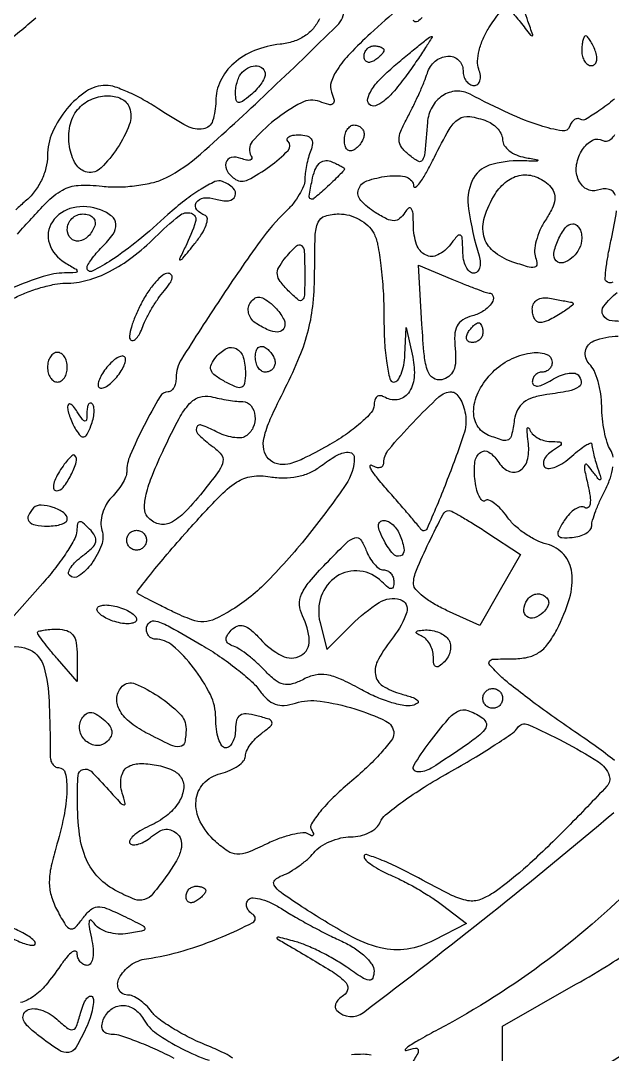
# Model space of a CAD drawing. Extents: x 50 to 925, y 21 to 441.
# Drawn here: x 483.3 to 543.1, y 101 to 205.5 of the extents above; entities that cross this region are included whole.
import ezdxf

# ---------------------------------------------------------------- set-up
doc = ezdxf.new("R2010")
doc.units = 0

msp = doc.modelspace()

# ---------------------------------------------------------------- linework, layer by layer
for points in [[(452.57679, 225.095507, -0.000001), (449.993678, 222.798179)], [(444.758148, 218.141907, -0.000001), (443, 216.578295, -0.004631)], [(532.793329, 206.569709, -0.022291), (533.77118, 205.423367, 0.001437), (534.817226, 204.088119, 0.255388), (534.976535, 204.020144, 0.484827), (535.041923, 204.121906, 0.002193), (534.560441, 205.5, -0.013152), (533.844536, 207.702956, -0.108931)], [(521.633505, 206.88251, 0.01371), (518.638285, 204.256157, 0.015587), (516.564521, 202.210952, 0.04371), (515.292863, 200.618299, 0.067906), (514.676704, 199.345449, 0.172077), (514.702631, 198.332548, -0.034379), (514.957796, 197.500828, -0.285946), (514.836281, 197.143836, -0.241192), (514.43562, 197.057456, -0.026358), (513.510785, 197.357488, 0.215299), (511.667417, 197.250976, 0.047387), (508.943654, 195.479877, 0.048362), (506.698689, 193.312161, 0.325802), (506.587495, 191.85843, -0.17826), (506.640357, 191.598666, -0.306877), (506.496307, 191.443281, -0.115588), (506.116215, 191.444204, -0.033469), (505.551938, 191.618443, 0.14484), (504.575419, 191.695482, 0.285368), (504.034729, 191.176504, 0.212082), (504.184666, 190.292683, 0.108221), (505.009656, 189.494032, 0.263105), (506.246258, 189.445747, 0.039144), (508.448286, 190.807269, 0.041986), (510.306246, 192.423525, 0.409984), (510.299422, 193.367245, -0.244483), (510.224411, 193.604813, -0.22643), (510.37355, 193.814128, -0.092865), (510.801483, 193.956499, -0.034007), (511.440322, 194, -0.06217), (512.194703, 193.905836, -0.173444), (512.630928, 193.6126, -0.182614), (512.76916, 193.121256, -0.069965), (512.606989, 192.418213, 0.024193), (512.374462, 191.711889, 0.016868), (512.178303, 190.895918, 0.017058), (512.043038, 190.098732, 0.033504), (512, 189.457168, -0.097642), (511.871087, 188.803329, -0.035977), (511.450728, 187.957562, -0.033987), (510.845685, 187.075305, -0.034622), (510.130139, 186.288955, 0.046253), (507.485028, 183.242915, 0.009734), (503.481195, 177.430016, 0.005555), (499.543392, 171.321269, 0.141297), (499, 169.436792, -0.054756), (498.939626, 168.887153, -0.074402), (498.760656, 168.422058, -0.093954), (498.496093, 168.110007, -0.171711), (498.185212, 168, 0.26771), (497.374266, 167.532282, 0.011963), (495.762683, 164.586272, 0.017641), (494.350543, 161.597294, 0.101872), (494, 159.894644, -0.101806), (493.896472, 159.391454, -0.033022), (493.549404, 158.711313, -0.031354), (493.053097, 157.986719, -0.03055), (492.466056, 157.323199, 0.069013), (491.921662, 156.603492, 0.056781), (491.549525, 155.714258, 0.058622), (491.396215, 154.79804, 0.08924), (491.5, 154, -0.16873), (491.459523, 152.500131, -0.066838), (490.467129, 150.660769, -0.080695), (489.17853, 149.382161, -0.366691), (488.203953, 149.462713, -0.283617), (488.128969, 149.779141, -0.071332), (488.375956, 150.274581, -0.051549), (488.874882, 150.857527, -0.031022), (489.573001, 151.443012, 0.030671), (490.512619, 152.229914, 0.14238), (490.866366, 152.83444, 0.193553), (490.78557, 153.425748, 0.065177), (490.25, 154.132679, 0.019192), (489.579368, 154.762341, 0.217333), (489.238776, 154.863054, 0.325798), (489.029293, 154.659759, 0.03546), (488.958373, 153.95, -0.118028), (488.746151, 153.163854, -0.019273), (487.932795, 151.798243, -0.020306), (486.826952, 150.237141, -0.016658), (485.525497, 148.661041), (482.134247, 144.822081)], [(482.949208, 183.942087, -0.010152), (485.867227, 187.135999, -0.073443), (487.502677, 188.414686, -0.116681), (489.112361, 188.885663, -0.042163), (491.509873, 188.809054, 0.034534), (493.190119, 188.729726, 0.02711), (495.009076, 188.868363, 0.027816), (496.696208, 189.185659, 0.057503), (497.95168, 189.653062, 0.06403), (501.469235, 192.055222, 0.008042), (508.273936, 198.307695, 0.003979), (515.277229, 205.060221, 0.201583), (516, 206.780109, 0.134758)], [(543.305326, 197.615227, -0.019883), (541.71075, 196.423128, -0.014981), (540.374217, 195.562219, -0.281031), (539.894949, 195.564925, 0.151443), (539.589079, 195.643996, 0.130028), (539.27101, 195.543429, 0.102929), (538.988254, 195.269263, 0.068591), (538.787763, 194.86329, -0.367919), (538.016092, 194.396576, -0.037808), (535.779744, 194.936098, -0.030344), (532.664075, 196.155235, -0.013491), (528.711247, 198.116743, 0.137826), (527.302733, 198.42238, 0.132407), (525.916631, 197.957607, 0.12146), (524.866686, 196.81291, 0.105561), (524.4, 195.25, -0.003685), (524.13181, 192.182245, -0.108132), (523.893917, 191.439581, -0.414039), (523.465559, 191.325503, -0.041999), (522.510598, 191.991204, -0.057782), (521.771201, 192.76505, -0.158034), (521.526384, 193.471196, -0.108327), (521.701905, 194.357257, -0.020011), (522.432159, 195.863649, 0.009846), (523.012473, 197.001238, 0.008045), (523.589348, 198.239634, 0.008143), (524.083333, 199.396513, 0.021078), (524.390176, 200.25, -0.141616), (525.17909, 201.442814, -0.160341), (526.44539, 201.959074, -0.20897), (527.537939, 201.569072, -0.206857), (528, 200.5, 0.072144), (528.08314, 199.926792, 0.087143), (528.325178, 199.440625, 0.100435), (528.684847, 199.115611, 0.134459), (529.106989, 199, 0.173005), (529.479088, 199.132723, 0.151771), (529.707687, 199.478374, 0.105152), (529.746709, 200.008044, 0.057667), (529.584303, 200.640905, -0.107343), (529.459922, 201.449972, -0.045171), (529.627025, 202.543705, -0.041943), (530.025674, 203.723985, -0.042645), (530.613962, 204.814271, -0.012012), (531.708848, 206.400794, -0.190281)], [(481.5, 203.106988, 0.012548), (484.831621, 205.846727, 0.005333)], [(513.487128, 205.75, -0.07366), (512.867701, 204.763076, -0.072195), (511.985013, 203.990289, -0.06658), (510.853003, 203.454584, -0.04961), (509.5, 203.166336, 0.067428), (506.911508, 202.518003, 0.086525), (504.825361, 201.231238, 0.09777), (503.476401, 199.458843, 0.114406), (503, 197.404029, -0.078506), (502.685506, 195.413375, -0.280435), (501.749086, 194.607532, -0.163035), (500.126832, 194.86843, -0.028394), (497.42921, 196.483477, 0.020588), (495.875822, 197.446717, 0.021708), (494.275156, 198.260771, 0.021972), (492.841252, 198.838714, 0.085004), (491.899408, 199, 0.147788), (489.925474, 198.403527, 0.073054), (487.960465, 196.635249, 0.069915), (486.498764, 194.264969, 0.103616), (486, 191.884019, -0.063712), (485.842361, 190.651918, -0.050109), (485.37459, 189.388675, -0.049358), (484.654834, 188.223658, -0.056867), (483.75, 187.282381, 0.023114), (482.807834, 186.425989, 0.01673)], [(523.86772, 205.871416, -0.06539), (523.414577, 205.475852, -0.213252), (523.138902, 205.429423, -0.34181), (523, 205.60887, -0.090357)], [(543.413432, 187.856408, 0.27464), (542.752871, 188.482252, 0.148263), (541.597017, 188.398855, -0.124983), (541.036622, 188.332573, -0.100781), (540.461547, 188.530726, -0.090328), (539.959658, 188.964632, -0.077994), (539.611789, 189.569278, -0.137162), (539.47576, 191.015458, -0.099803), (540.074745, 192.524818, -0.126124), (541.089501, 193.457242, -0.267573), (542.12037, 193.425607, 0.195354), (542.512626, 193.359192, 0.116529), (542.94511, 193.568176, 0.083149), (543.355079, 194.033036, 0.052133)], [(482.601219, 177.475954, -0.027792), (483.880729, 178.055241, -0.021578), (485.328732, 178.545419, -0.022032), (486.72277, 178.885387, -0.048159), (487.815741, 178.993839, 0.066903), (490.007532, 179.294372, 0.051079), (492.265457, 180.175194, 0.044867), (494.566397, 181.629617, 0.031243), (496.886364, 183.647316, -0.022683), (499.306083, 185.825583, -0.253679), (500.535472, 186.06291, -0.417858), (500.965772, 185.222079, -0.033973), (499.932885, 182.684259, 0.004973), (499.343375, 181.44654, 0.657324), (499.427225, 181.352553, 0.141624), (499.688855, 181.532334, 0.002078), (500.883509, 183, 0.028144), (501.589191, 183.982691, 0.051623), (502.029291, 184.863542, 0.079423), (502.163343, 185.519168, 0.330479), (501.950624, 185.833333, -0.132223), (501.085188, 186.425628, -0.328513), (501.032409, 187.148414, -0.230167), (501.795307, 187.622919, -0.103189), (503, 187.5, 0.091711), (504.295237, 187.338007, 0.29565), (504.962574, 187.828066, 0.307174), (504.775274, 188.615275, 0.093963), (503.679801, 189.29263, 0.202954), (502.924533, 189.266895, 0.028372), (501.515855, 188.513243, 0.028685), (499.869151, 187.37371, 0.020723), (498.167072, 185.92799, -0.014752), (495.15627, 183.308147, -0.025775), (492.494861, 181.347068, -0.031738), (490.516742, 180.214355, -0.555226), (490, 180.536245, -0.133206), (490.087784, 180.859905, -0.022269), (490.440625, 181.40529, -0.02304), (490.925691, 182.02409, -0.018625), (491.5, 182.642857, 0.041152), (492.619961, 183.964079, 0.166053), (492.91972, 184.962105, 0.220044), (492.514292, 185.759246, 0.075317), (491.359123, 186.415686, 0.146351), (488.577362, 186.626862, 0.192631), (486.490234, 185.21282, 0.234008), (486.188964, 182.994499, 0.181614), (487.75, 181.080099, -0.004719), (488.87792, 180.40881, -0.270067), (488.989078, 180.203858, -0.39226), (488.852795, 180.065605, -0.00697), (487.717881, 180.030409, 0.074096), (485.559087, 179.670978, 0.020758), (482.342466, 178.480703, 0.014022)], [(543.128274, 179.088553, -0.316612), (542.462328, 179.204338, -0.221347), (542.356566, 179.494319, -0.009487), (542.47335, 180.603343, -0.014703), (542.680873, 181.946482, -0.009782), (542.993882, 183.472875, 0.019572), (543.516715, 186.302889, 0.105353)], [(545.287899, 175.158777, -0.037226), (543.073297, 175.174661, -0.243835), (542.161501, 175.746218, -0.310954), (542.227975, 176.688661, -0.051221), (543.576215, 178.063253, -0.03121)], [(543.158397, 161.394259, 0.112375), (542.895916, 162.13417, -0.068325), (542.5616, 162.866468, -0.023754), (542.280307, 163.994725, -0.02308), (542.084835, 165.282101, -0.024884), (542.015313, 166.55, 0.03614), (541.917854, 167.808764, 0.033862), (541.639766, 169.068794, 0.035669), (541.236665, 170.152112, 0.089706), (540.758359, 170.841641, -0.250089), (540.366803, 172.12896, -0.254601), (541.220459, 173.156011, -0.092939), (543.688198, 173.639264, -0.034086)], [(543.321007, 130.709239, 0.011076), (541.483614, 132.098873, 0.007171), (539.300253, 133.628223, -0.005678), (536.986111, 135.238902, -0.005956), (534.745983, 136.876728, -0.005731), (532.846092, 138.335137, -0.02628), (531.800253, 139.25, -0.012397), (530.700941, 140.372956, -0.348371), (530.670558, 140.754224, -0.242095), (531.063869, 140.97156, -0.007443), (532.97432, 141, 0.050655), (534.498933, 141.154855, 0.094752), (535.64116, 141.626222, 0.088588), (536.57769, 142.511084, 0.03997), (537.47432, 143.95034, 0.046371), (538.757516, 147.120873, 0.10205), (538.987537, 149.713152, 0.15122), (538.177915, 151.550441, 0.153608), (536.476671, 152.595211, -0.054386), (535.401131, 152.993393, -0.035023), (534.255141, 153.669863, -0.035014), (533.214285, 154.500036, -0.054182), (532.457413, 155.364263, 0.032218), (531.831167, 156.145973, 0.049385), (531.186259, 156.725752, 0.063293), (530.616287, 157.04245, 0.250238), (530.230743, 157, -0.355954), (529.927662, 157.02548, -0.092108), (529.621707, 157.454688, -0.053375), (529.356974, 158.230246, -0.02694), (529.183578, 159.25, -0.063522), (529.204226, 160.926556, -0.198708), (529.764387, 161.879328, -0.314948), (530.607577, 161.910346, -0.111399), (531.5, 161, 0.132834), (532.559774, 160.006562, 0.255964), (533.689452, 160.020332, 0.201697), (534.488185, 161.05079, 0.096918), (534.604084, 162.75, -0.008831), (534.497415, 163.738722, -0.038836), (534.490276, 164.325, -0.520656), (534.581368, 164.380258, -0.206493), (534.702408, 164.25, 0.105427), (534.997182, 163.770878, 0.06792), (535.508676, 163.362689, 0.063776), (536.149143, 163.08392, 0.068612), (536.823324, 162.984687, -0.012403), (537.75188, 162.953163, -0.336371), (537.927462, 162.802945, -0.302994), (537.838487, 162.576425, -0.01105), (537.02896, 162.03906, 0.055747), (536.518643, 161.630342, 0.08856), (536.200043, 161.172021, 0.122282), (536.118062, 160.739797, 0.184421), (536.27283, 160.393837, 0.229487), (536.690111, 160.24893, 0.066959), (537.367035, 160.422243, 0.052427), (538.173361, 160.85142, 0.035436), (538.993869, 161.494452, -0.014798), (539.76424, 162.151229, -0.030488), (540.410699, 162.608288, -0.047025), (540.861549, 162.831932, -0.52612), (541, 162.736775, 0.051822), (541.034118, 162.408478, 0.008792), (541.174585, 161.793865, 0.009521), (541.366795, 161.075127, 0.008347), (541.594332, 160.331787, -0.004267), (541.929258, 159.268696, -0.339305), (541.871633, 159.11446, -0.38438), (541.720436, 159.141181, -0.004638), (541.063955, 160, 0.029907), (540.518416, 160.643531, 0.568726), (540.309562, 160.595424, 0.12878), (540.283621, 160.115896, 0.006762), (540.615466, 158.600847, -0.020998), (540.833599, 157.449005, -0.06536), (540.845136, 156.660816, -0.188488), (540.659035, 156.310649, -0.326753), (540.345994, 156.286164, 0.189337), (539.896364, 156.367671, 0.088154), (539.334907, 156.149407, 0.06821), (538.748819, 155.67271, 0.048415), (538.231988, 154.999864, 0.020442), (537.637013, 153.954347, 0.231827), (537.627356, 153.49195, 0.281622), (537.97932, 153.257792, 0.02831), (539.031836, 153.277351, 0.05008), (539.78532, 153.410778, 0.066447), (540.423662, 153.686734, 0.082746), (540.856079, 154.055304, 0.175232), (541.006161, 154.462804, -0.073133), (541.092354, 155.025696, -0.015435), (541.414254, 155.969111, -0.015857), (541.860166, 157.049608, -0.014452), (542.386764, 158.13417, 0.037067), (542.893126, 159.309436, 0.051572), (543.153779, 160.424359, 0.060998)], [(481.908245, 142.107855, -0.190336), (484.223025, 141.904126, -0.212325), (485.616071, 140.210768, -0.058217), (486.157534, 136.714816, -0.002001), (486.214441, 135.009495, -0.002257), (486.255156, 133.370915, -0.002062), (486.277748, 131.977027, -0.012302), (486.268645, 131.25, 0.069648), (486.317522, 130.772247, 0.088234), (486.49697, 130.367188, 0.104283), (486.775863, 130.096788, 0.141463), (487.111111, 130, -0.353807), (487.796334, 129.445745, -0.061094), (487.954835, 127.659652, -0.042484), (487.643892, 125.046714, -0.021937), (486.837875, 121.853211, 0.022037), (486.317462, 119.789559, 0.056974), (486.180982, 118.26249, 0.069366), (486.400644, 116.928488, 0.047457), (486.994505, 115.510267, 0.014501), (487.816163, 114.076531, 0.183519), (488.299835, 113.702388, 0.282682), (488.789824, 113.830423, 0.033225), (489.547083, 114.733503, -0.052844), (490.336156, 115.602974, -0.166155), (491.052427, 115.904918, -0.113286), (491.976094, 115.759678, -0.018557), (493.640453, 115.019043, -0.003578), (495.593325, 114.044306, -0.21409), (495.835052, 113.744696, -0.431804), (495.688007, 113.509202, -0.008233), (494.11309, 113.221123, -0.055819), (493.130047, 113.169044, -0.054264), (492.150043, 113.334261, -0.058957), (491.318253, 113.679305, -0.111764), (490.782207, 114.162508, 0.067311), (490.409256, 114.563636, 0.552567), (490.216254, 114.499192, 0.103104), (490.19865, 113.972847, 0.010686), (490.438168, 112.75, -0.030915), (490.606797, 111.656343, -0.060678), (490.580392, 110.777467, -0.095497), (490.376616, 110.204424, -0.26568), (490.019052, 110, -0.119213), (489.630371, 110.094008, -0.100664), (489.299347, 110.359111, -0.092203), (489.077054, 110.755591, -0.08196), (489, 111.222506, 0.354277), (488.831204, 111.430833, 0.214487), (488.502965, 111.359603, 0.06228), (487.959843, 110.842704, 0.021401), (487.307964, 109.972506, -0.02295), (485.826604, 108.007734, -0.065702), (484.575057, 106.847261, -0.08685), (483.283029, 106.233977, -0.065417)], [(504.713605, 100.595888, 0.053906), (503.773058, 101.16654, 0.013072), (502.104382, 101.894775, -0.020473), (500.332555, 102.699444, -0.020838), (498.643181, 103.641987, -0.021153), (497.248611, 104.581553, -0.076209), (496.494139, 105.338902, 0.043018), (495.9397, 105.974437, 0.041874), (495.279968, 106.512052, 0.045003), (494.618118, 106.882364, 0.10543), (494.066433, 107, -0.294166), (493.200825, 107.557508, -0.232059), (493.234596, 108.696781, -0.116817), (494.387781, 110.016222, -0.119768), (496, 110.663076, 0.035991), (499.700465, 111.471585, 0.026727), (503.64564, 112.869355, 0.025141), (506.748768, 114.346247, 0.577063), (506.772249, 115.140758, -0.074224), (506.365334, 115.484718, -0.107878), (506.138309, 115.894475, -0.13062), (506.125519, 116.303646, -0.140126), (506.319383, 116.652717, -0.219045), (506.794268, 116.828283, -0.050892), (507.653105, 116.673018, -0.043337), (508.697135, 116.271472, -0.030683), (509.790423, 115.652538, 0.013106), (511.061689, 114.872642, 0.007156), (512.658749, 113.979837, 0.007127), (514.308601, 113.118423, 0.011252), (515.75, 112.432029, -0.037021), (516.993768, 111.75911, -0.04446), (518.045313, 110.945017, -0.050263), (518.775317, 110.117196, -0.156829), (519, 109.418486, -0.095622), (518.8646, 108.716963, -0.344642), (518.496321, 108.503313, -0.108804), (517.785707, 108.76663, -0.010502), (516.25, 109.80071, 0.021982), (515.014424, 110.592095, 0.015866), (513.573437, 111.368085, 0.016077), (512.153851, 112.01931, 0.033204), (511, 112.416553, 0.001666), (509.385477, 112.849252, 0.264635), (509.211491, 112.803175, 0.49129), (509.226356, 112.678649, 0.002346), (510.5, 111.925571, -0.004142), (514.596031, 109.483774, -0.049582), (516.065882, 108.378073, -0.239224), (516.345022, 107.630014, -0.230125), (515.91085, 106.944902, 0.058413), (515.443592, 106.574512, 0.092391), (515.15598, 106.153731, 0.125823), (515.089113, 105.752138, 0.176824), (515.240938, 105.425729, 0.374623), (517.93102, 105.241122, 0.006122), (530.797829, 115.23965, 0.007564), (543.224678, 125.453831, 0.213736)], [(546.419292, 119.214261, -0.038607), (536.571251, 110.567763, -0.038169), (525.474851, 103.501499, 0.00551), (523.672149, 102.512547, 0.016507), (522.471126, 101.783125, 0.092728), (522.161605, 101.486733, 0.719714), (522.235367, 101.384612, -0.023052), (523.184177, 101.633269, -0.375975), (523.449659, 101.485105, -0.217514), (523.415849, 101.092222, -0.011012), (522.743191, 99.960392, -0.084162)], [(532, 98.9908), (532, 103.863566), (539.411572, 108.080435, 0.010073), (542.911074, 110.16592, 0.035657), (545.024433, 111.703103, 0.060359)], [(498.814288, 100.594107, 0.011649), (496.886428, 101.515229, 0.013739), (495.019983, 102.293269, 0.012652), (493.419111, 102.863475, 0.079384), (492.564629, 103, -0.089712), (491.986423, 103.104586, -0.166441), (491.622127, 103.403875, -0.155489), (491.503064, 103.880725, -0.075791), (491.638374, 104.5, -0.135524), (492.408505, 105.543458, -0.163513), (493.55064, 105.949299, -0.153673), (494.760585, 105.591269, -0.11752), (495.70081, 104.570139, 0.112547), (497.012937, 103.116729, 0.03472), (499.555165, 101.582882, 0.035299), (502.337071, 100.397203, 0.089533)], [(546.641856, 102.510561, 0.004828), (540.641059, 98.763778, 0.003249)], [(518.703108, 100.917307, 0.053231), (517.928571, 101, 0.014997), (516.710971, 100.963472, 0.310093)]]:
    msp.add_lwpolyline(points, format="xyb")
for points in [[(522.314854, 200.063789, -0.020167), (521.063708, 198.455453, -0.049578), (519.990383, 197.414132, -0.082374), (519.134206, 196.938799, -0.287707), (518.544437, 197.069351, -0.263112), (518.374909, 197.663142, -0.08372), (518.749486, 198.540509, -0.05168), (519.638527, 199.6539, -0.021612), (521.044437, 200.964922, -0.003567), (522.391567, 202.099909, -0.005453), (523.577417, 203.062979, -0.002132), (524.60442, 203.8715, -0.134373), (524.814854, 203.959359, -0.632371), (524.869263, 203.874735, -0.003548), (524.210357, 202.8318, -0.008051), (523.372208, 201.570909, -0.00451)], [(540, 202.5, 0.062722), (540.07223, 201.926468, 0.08088), (540.284531, 201.440625, 0.098158), (540.599211, 201.115494, 0.152681), (540.968615, 201, 0.184534), (541.289193, 201.122486, 0.147206), (541.483616, 201.440625, 0.100118), (541.511135, 201.925634, 0.055937), (541.361626, 202.5, 0.02136), (541.112506, 203.074558, 0.030395), (540.839659, 203.559375, 0.030693), (540.579329, 203.912889, 0.222225), (540.393011, 204, 0.289661), (540.241071, 203.903916, 0.046727), (540.115447, 203.559375, 0.039339), (540.028469, 203.074824, 0.024748)], [(520, 202.559017, -0.151918), (519.934461, 202.34829, -0.038439), (519.70625, 202.066025, -0.035638), (519.382774, 201.768994, -0.029505), (519, 201.5, -0.082592), (518.6179, 201.343488, -0.161196), (518.29375, 201.3746, -0.182303), (518.078288, 201.586039, -0.108972), (518, 201.940983, -0.093332), (518.076123, 202.345238, -0.09642), (518.29375, 202.688914, -0.099167), (518.618444, 202.918938, -0.105053), (519, 203, -0.042167), (519.382849, 202.967655, -0.061769), (519.70625, 202.870461, -0.081139), (519.92554, 202.727648, -0.210953)], [(508, 200.122445, -0.117955), (507.899069, 199.700558, -0.036411), (507.559375, 199.136985, -0.034151), (507.074049, 198.54111, -0.031583), (506.5, 198, -0.01884), (505.695361, 197.381875, -0.191555), (505.29381, 197.284099, -0.3239), (505.062941, 197.506248, -0.044573), (505, 198.210889, -0.04049), (505.049176, 198.817163, -0.035634), (505.195833, 199.434865, -0.037341), (505.410722, 199.974456, -0.083131), (505.666667, 200.333333, -0.091429), (506.404476, 200.841403, -0.128407), (507.189466, 200.972341, -0.179361), (507.766976, 200.696866, -0.195112)], [(494.284111, 196.75, -0.179741), (494.267637, 195.029902, -0.053628), (493.053377, 192.653695, -0.053898), (491.4119, 190.653694, -0.245747), (490.017525, 190.231662, -0.213924), (488.858758, 191.040746, -0.097121), (488.217793, 192.81799, -0.086702), (488.260431, 194.900329, -0.125472), (489.045681, 196.555042, -0.110561), (490.341896, 197.556571, -0.10044), (491.987813, 197.954836, -0.118582), (493.451711, 197.659822, -0.200047)], [(530.418213, 195.393011, -0.067356), (531.022964, 195.061914, -0.062509), (531.53535, 194.57464, -0.066628), (531.882378, 194.011909, -0.105271), (532, 193.459434, 0.152245), (532.167784, 192.921172, 0.077007), (532.660938, 192.400279, 0.065091), (533.389436, 191.974382, 0.054087), (534.25, 191.716671, -0.001956), (535.532216, 191.474314, -0.617944), (535.554153, 191.39598, -0.192491), (535.3941, 191.336373, -0.001275), (533.875018, 191.37645, 0.085116), (530.650072, 190.919033, 0.214041), (528.924163, 189.366888, 0.143518), (528.545599, 186.50574, 0.033823), (529.614875, 181.75, -0.055364), (529.735512, 181.080079, -0.092955), (529.66851, 180.514062, -0.132656), (529.431006, 180.141044, -0.187153), (529.067388, 180, -0.19775), (528.65709, 180.168877, -0.084058), (528.304203, 180.660937, -0.064767), (528.058894, 181.38879, -0.045428), (527.968197, 182.25, 0.010799), (527.921767, 183.548882, 0.262352), (527.733213, 183.84275, 0.348612), (527.433385, 183.787047, 0.015449), (526.718197, 182.912229, -0.110701), (525.445998, 181.849663, -0.24222), (524.211147, 181.849588, -0.196146), (523.301207, 182.912109, -0.078933), (522.984687, 184.833333, 0.01549), (522.940724, 186.030099, 0.128541), (522.769524, 186.540928, 0.443746), (522.498598, 186.583666, 0.08195), (522.118706, 186.15783, -0.070803), (521.579739, 185.526033, -0.182107), (521.027481, 185.31634, -0.11818), (520.308872, 185.486607, -0.022586), (519.131411, 186.150006, -0.067764), (517.662441, 187.371235, -0.27062), (517.424264, 188.470717, -0.233839), (518.277457, 189.342412, -0.054771), (520.327119, 189.816422, -0.035848), (521.466046, 189.869042, -0.083295), (522.302594, 189.706678, -0.131165), (522.810204, 189.345248, -0.174388), (523.000789, 188.816422, 0.607252), (523.195509, 188.715364, 0.084136), (523.619312, 189.135137, 0.0292), (524.295683, 190.20464, 0.011475), (525.105291, 191.75, -0.014145), (526.585258, 194.538598, -0.113871), (527.560495, 195.600302, -0.190182), (528.671846, 195.854874, -0.05398)], [(518, 194.059017, -0.089642), (517.926698, 193.653442, -0.053229), (517.70625, 193.2129, -0.051032), (517.382515, 192.806203, -0.06081), (517, 192.5, -0.139169), (516.620352, 192.392057, -0.191142), (516.29375, 192.521475, -0.138808), (516.073267, 192.889346, -0.066118), (516, 193.440983, -0.062283), (516.074545, 194.037096, -0.080552), (516.29375, 194.542039, -0.097988), (516.618621, 194.879982, -0.153634), (517, 195, -0.092995), (517.381732, 194.928382, -0.096318), (517.70625, 194.723586, -0.099231), (517.923444, 194.418051, -0.105429)], [(516, 190.547999, -0.189513), (515.941906, 190.400232, -0.005073), (515.451232, 189.883267, -0.009905), (514.847779, 189.284465, -0.006539), (514.131855, 188.619327, -0.007221), (512.919276, 187.553406, -0.312813), (512.597147, 187.520975, -0.316042), (512.45625, 187.810746, -0.007311), (512.734875, 189.393422, -0.0424), (513.024041, 190.423683, -0.103133), (513.443822, 191.087451, -0.153613), (513.977997, 191.376846, -0.140428), (514.60302, 191.322094, -0.013895), (515.138336, 191.099419, -0.021007), (515.589637, 190.873574, -0.016769), (515.93543, 190.666514, -0.254737)], [(536.734757, 188.865243, -0.10001), (537.179548, 188.195213, -0.126554), (537.279197, 187.461097, -0.087139), (537.011304, 186.565632, -0.028886), (536.324806, 185.372963, 0.040196), (535.774478, 184.364857, 0.040775), (535.395616, 183.286421, 0.044059), (535.227528, 182.296972, 0.112122), (535.330773, 181.580404, -0.089608), (535.458095, 180.909944, -0.367829), (535.212891, 180.616459, -0.115471), (534.526687, 180.657732, -0.011358), (532.940724, 181.170508, -0.0906), (531.049576, 182.243622, -0.158927), (530.105161, 183.754218, -0.138621), (530.167071, 185.690398, -0.062781), (531.240547, 188.013569, -0.090813), (532.417653, 189.30433, -0.124767), (533.857136, 189.916397, -0.130783), (535.36342, 189.755673, -0.105137)], [(490.770833, 184.8125, -0.113253), (490.122932, 183.749304, -0.165501), (489.153639, 183.257027, -0.244413), (488.346973, 183.540134, -0.190724), (488, 184.416667, -0.099038), (488.120875, 185.020927, -0.097945), (488.465104, 185.534896, -0.097945), (488.979073, 185.879125, -0.099038), (489.583333, 186, -0.077096), (490.158616, 185.910766, -0.119977), (490.585286, 185.651172, -0.144529), (490.795817, 185.264262, -0.134046)], [(518.964816, 184.065741, -0.077262), (519.366629, 182.919558, -0.015444), (519.695915, 180.770985, -0.01599), (519.923987, 178.221242, -0.014309), (520, 175.565741, 0.013685), (520.070231, 173.000196, 0.024107), (520.288076, 170.891435, 0.021763), (520.598797, 169.315451, 0.346052), (521, 169, 0.234761), (521.392234, 169.194904, 0.065649), (521.741005, 169.807813, 0.051417), (521.999996, 170.696786, 0.034451), (522.118315, 171.75), (522.23663, 174.5), (522.911492, 171.5, -0.076066), (523.054354, 169.445719, -0.138031), (522.470692, 167.879602, -0.204758), (521.35005, 167.21424, -0.173057), (519.99208, 167.504895, 0.130162), (519.615114, 167.619321, 0.189797), (519.291424, 167.505077, 0.145058), (519.07314, 167.163221, 0.070155), (519, 166.644512, -0.185076), (518.720841, 165.916171, -0.030195), (517.624482, 164.835044, -0.029794), (516.110535, 163.663791, -0.022312), (514.317384, 162.553825, -0.012285), (511.80407, 161.229061, -0.060366), (510.294772, 160.695272, -0.119477), (509.23422, 160.714867, -0.133051), (508.348341, 161.223087, -0.153647), (507.855064, 162.169453, -0.101851), (507.888909, 163.403412, -0.049463), (508.518291, 165.245279, -0.009764), (510.030957, 168.395678, 0.019468), (511.480084, 171.570177, 0.035441), (512.372159, 174.276115, 0.037361), (512.844719, 176.981756, 0.024562), (513, 180.140921, -0.007726), (513.0563, 183.784196, -0.092085), (513.355171, 185.155729, -0.222709), (514.05803, 185.790222, -0.074149), (515.464816, 186, -0.066681), (516.508976, 185.860126, -0.059706), (517.522247, 185.448817, -0.061569), (518.379652, 184.826483, -0.082326)], [(540, 183.559017, -0.120085), (539.740823, 182.49544, -0.091782), (539.002991, 181.546915, -0.116311), (538.116195, 181.068129, -0.268399), (537.40993, 181.256736, -0.251656), (537.176801, 182.031388, -0.056284), (537.616772, 183.389922, -0.056021), (538.353761, 184.626204, -0.234486), (539.106989, 185, -0.15858), (539.447594, 184.889187, -0.097032), (539.737678, 184.576711, -0.078855), (539.933547, 184.110074, -0.060079)], [(512, 179.785714, -0.007752), (511.969011, 177.787053, -0.20006), (511.75, 177.304316, -0.38104), (511.35329, 177.295641, -0.019791), (510.335903, 178.235526, -0.03393), (509.517086, 179.173712, -0.133994), (509.233081, 179.877955, -0.154071), (509.365602, 180.571457, -0.049584), (509.958347, 181.449812, -0.020186), (511.148676, 182.771664, -0.388209), (511.656, 182.800478, -0.215691), (511.955111, 182.19987, -0.009296)], [(495.451944, 176.90707, 0.019945), (494.879215, 175.68215, 0.029275), (494.483977, 174.561067, 0.02888), (494.278216, 173.652316, 0.242153), (494.402725, 173.263942, 0.298437), (494.666524, 173.208995, 0.114573), (494.989742, 173.431471, 0.065792), (495.33, 173.919958, 0.033579), (495.628461, 174.606872, -0.031876), (495.994842, 175.45802, -0.017182), (496.547063, 176.457956, -0.017049), (497.182074, 177.442088, -0.025627), (497.806987, 178.25, 0.027899), (498.369189, 178.983696, 0.097222), (498.602822, 179.529871, 0.245216), (498.51237, 179.855973, 0.207734), (498.180668, 180, 0.176692), (497.642256, 179.803602, 0.037099), (496.913266, 179.091452, 0.034639), (496.147094, 178.091238, 0.026798)], [(530.622124, 178, -0.345386), (531.049839, 177.664527, -0.220657), (530.921907, 177.012659, -0.090173), (530.06633, 176.194918, -0.081971), (528.949543, 175.697056, 0.072572), (527.982788, 175.287558, 0.136212), (527.405935, 174.673887, 0.11012), (527.156495, 173.752441, 0.038045), (527.199543, 172.365967, -0.036509), (527.243809, 171.06855, -0.092699), (527.035459, 170.152977, -0.129565), (526.568032, 169.558495, -0.111423), (525.841628, 169.229864, -0.193999), (524.998631, 169.383536, -0.167973), (524.433983, 170.089828, -0.06169), (524.085407, 171.660824, -0.009483), (523.841628, 174.855695), (523.5, 180.822746), (526.872124, 179.411373, 0.003714), (528.19159, 178.870604, 0.005391), (529.364688, 178.414591, 0.002857), (530.361645, 178.045859, 0.087356)], [(510, 174.877555, -0.18693), (509.773251, 174.292242, -0.213306), (509.226297, 174.053676, -0.104821), (508.324135, 174.253425, -0.034472), (507.121885, 174.903509, -0.082055), (506.649756, 175.324627, -0.091351), (506.359252, 175.86084, -0.099438), (506.293224, 176.427087, -0.118406), (506.460912, 176.936755, -0.076691), (506.881513, 177.429417, -0.180952), (507.327826, 177.593868, -0.135887), (507.8642, 177.442461, -0.036888), (508.589028, 176.926114, -0.033484), (509.128976, 176.41326, -0.035275), (509.585527, 175.841311, -0.037707), (509.9039, 175.29514, -0.113581)], [(539, 177.061198, -0.641675), (539.072267, 176.776005, -0.029042), (537.981719, 175.99762, -0.024245), (536.622297, 175.231223, -0.111574), (535.75, 175.015313, -0.183557), (535.463809, 175.117405, -0.093301), (535.220312, 175.419131, -0.072159), (535.055386, 175.872535, -0.051246), (535, 176.411516, -0.125281), (535.133626, 176.936452, -0.130937), (535.500616, 177.323411, -0.111547), (536.064586, 177.516149, -0.074204), (536.75, 177.488027, 0.000195), (537.456663, 177.353035, 0.000222), (538.132812, 177.224457, 0.000201), (538.706797, 177.11581, 0.001262)], [(530, 174, -0.105053), (529.918938, 173.618444, -0.099167), (529.688914, 173.29375, -0.09642), (529.345238, 173.076123, -0.093332), (528.940983, 173, -0.108972), (528.586039, 173.078288, -0.182303), (528.3746, 173.29375, -0.161196), (528.343488, 173.6179, -0.082592), (528.5, 174, -0.029505), (528.768994, 174.382774, -0.035638), (529.066025, 174.70625, -0.038439), (529.34829, 174.934461, -0.151918), (529.559017, 175, -0.210953), (529.727648, 174.92554, -0.081139), (529.870461, 174.70625, -0.061769), (529.967655, 174.382849, -0.042167)], [(506, 169.905799, -0.036325), (505.924382, 168.866312, -0.26234), (505.628598, 168.483901, -0.202982), (505.084105, 168.484552, -0.022423), (503.935433, 169.034555, -0.033022), (502.929291, 169.661742, -0.153576), (502.524257, 170.202818, -0.199184), (502.55697, 170.792639, -0.0611), (503.04874, 171.558728, -0.104057), (504.105653, 172.397286, -0.248399), (505.077273, 172.374347, -0.196448), (505.771498, 171.502202, -0.071205)], [(509, 170.940983, -0.105429), (508.923444, 170.581949, -0.099231), (508.70625, 170.276414, -0.096318), (508.381732, 170.071618, -0.092995), (508, 170, -0.153634), (507.618621, 170.120018, -0.097988), (507.29375, 170.457961, -0.080552), (507.074545, 170.962904, -0.062283), (507, 171.559017, -0.066118), (507.073267, 172.110654, -0.138808), (507.29375, 172.478525, -0.191142), (507.620352, 172.607943, -0.139169), (508, 172.5, -0.06081), (508.382515, 172.193797, -0.051032), (508.70625, 171.7871, -0.053229), (508.926698, 171.346558, -0.089642)], [(486, 170.5, 0.064853), (486.074694, 169.926543, 0.082425), (486.29375, 169.440625, 0.098894), (486.618646, 169.115568, 0.148195), (487, 169, 0.148195), (487.381354, 169.115568, 0.098894), (487.70625, 169.440625, 0.082425), (487.925306, 169.926543, 0.064853), (488, 170.5, 0.064853), (487.925306, 171.073457, 0.082425), (487.70625, 171.559375, 0.098894), (487.381354, 171.884432, 0.148195), (487, 172, 0.148195), (486.618646, 171.884432, 0.098894), (486.29375, 171.559375, 0.082425), (486.074694, 171.073457, 0.064853)], [(492, 170.5, 0.033123), (491.544393, 169.87051, 0.048615), (491.239343, 169.259616, 0.060418), (491.112155, 168.751526, 0.231506), (491.214999, 168.451668, 0.262339), (491.499669, 168.372183, 0.072676), (491.945593, 168.553366, 0.053484), (492.471351, 168.943099, 0.03334), (493, 169.5, 0.033123), (493.455607, 170.12949, 0.048615), (493.760657, 170.740384, 0.060418), (493.887845, 171.248474, 0.231506), (493.785001, 171.548332, 0.262339), (493.500331, 171.627817, 0.072676), (493.054407, 171.446634, 0.053484), (492.528649, 171.056901, 0.03334)], [(537, 171, -0.099038), (536.923658, 170.618362, -0.097945), (536.70625, 170.29375, -0.097945), (536.381638, 170.076342, -0.099038), (536, 170, 0.099904), (535.618374, 169.92298, 0.098144), (535.29375, 169.703761, 0.097739), (535.076311, 169.376411, 0.098179), (535, 168.991526, 0.248364), (535.159753, 168.689755, 0.178139), (535.537115, 168.595621, 0.082646), (536.154183, 168.768417, 0.030083), (536.954522, 169.203671, -0.040137), (537.75502, 169.618403, -0.05239), (538.544095, 169.856541, -0.062852), (539.208632, 169.89838, -0.182676), (539.621188, 169.712145, -0.163935), (539.953878, 169.04136, -0.294162), (539.703653, 168.505326, -0.092782), (538.654887, 168.090281, -0.015049), (536.481938, 167.735812, 0.04116), (535.081368, 167.431602, 0.091354), (534.115305, 166.930674, 0.110718), (533.504396, 166.190024, 0.080923), (533.180449, 165.170541, -0.014805), (532.904256, 163.61551, -0.208901), (532.583958, 163.164251, -0.214547), (532.04003, 163.099237, -0.015672), (530.581787, 163.606989, -0.176887), (529.43044, 164.60981, -0.143322), (529.071683, 166.218808, -0.107498), (529.627231, 168.15444, -0.073061), (531, 170, -0.078749), (532.730614, 171.257118, -0.076625), (534.781293, 171.932371, -0.113976), (536.378111, 171.833522, -0.331944)], [(505.75, 167.013655, -0.229237), (506.575359, 166.603076, -0.146367), (506.968149, 165.583819, -0.122465), (506.764333, 164.371445, -0.152913), (506.020667, 163.512773, -0.130401), (505.502994, 163.355901, -0.048114), (504.735442, 163.402976, -0.043598), (503.866199, 163.619892, -0.039948), (503.020667, 163.98894, 0.037704), (501.539555, 164.643314, 0.449599), (501.053228, 164.374855, 0.267172), (501.278691, 163.647999, 0.029132), (502.683244, 162.489667, -0.061466), (503.540875, 161.684029, -0.220176), (503.729633, 160.975704, -0.113313), (503.345136, 160.062896, -0.011826), (501.933244, 158.197846, -0.021435), (499.909282, 155.86442, -0.08987), (498.419401, 154.768561, -0.1823), (497.208371, 154.654046, -0.154131), (496.120613, 155.35467, -0.17569), (495.800873, 156.244685, -0.058491), (495.968955, 157.64117, -0.038111), (496.600133, 159.592642, -0.01313), (497.7975, 162.308371, -0.01186), (499.301159, 165.303775, -0.061198), (500.363726, 166.820202, -0.1275), (501.359791, 167.478107, -0.144705), (502.5, 167.526797, 0.012074), (503.357338, 167.334548, 0.009962), (504.279688, 167.170023, 0.010093), (505.132464, 167.052967, 0.026332)], [(528.229492, 165.75, -0.122943), (528.057656, 163.666308, -0.011695), (526.290268, 158.829462, -0.009814), (524.359599, 154.176932, -0.631317), (523.682767, 154.155562, 0.055465), (523.523292, 154.395339, 0.001372), (522.672438, 155.40453, 0.002949), (521.662795, 156.581268, 0.002002), (520.5, 157.909658, -0.009434), (519.427941, 159.171754, -0.026968), (518.748438, 160.101029, -0.11669), (518.60496, 160.50012, -0.61392), (518.75, 160.595645, 0.057926), (519.228929, 160.391429, 0.119743), (519.632812, 160.37163, 0.182131), (519.896383, 160.533111, 0.166719), (520, 160.835228, -0.176757), (520.488768, 162.174625, -0.015452), (522.943154, 164.913337, -0.015004), (525.563645, 167.501476, -0.189516), (526.831659, 168, -0.186908), (527.252778, 167.83688, -0.069056), (527.666834, 167.339063, -0.056274), (528.012622, 166.611138, -0.042192)], [(488.030626, 166.5, 0.061357), (488.089395, 166.022887, 0.02562), (488.278998, 165.401933, 0.02488), (488.552486, 164.750223, 0.029483), (488.876149, 164.166154, 0.041669), (489.337232, 163.557439, 0.28059), (489.684601, 163.452973, 0.214251), (490.007144, 163.71226, 0.026297), (490.384375, 164.559282, 0.034041), (490.599501, 165.258811, 0.042159), (490.698619, 165.932747, 0.047444), (490.680157, 166.49099, 0.165877), (490.523539, 166.809795, 0.231385), (490.325419, 166.877795, 0.229874), (490.149291, 166.763398, 0.097608), (490.026631, 166.42555, 0.035729), (489.984687, 165.916667, -0.021532), (489.945501, 165.189894, -0.410559), (489.786929, 165.057755, -0.221176), (489.542856, 165.197428, -0.010487), (489, 166, 0.027796), (488.625641, 166.514186, 0.102785), (488.315379, 166.765625, 0.335455), (488.122372, 166.732273, 0.190341)], [(487.203671, 159.954522, 0.03178), (486.798919, 159.204218, 0.067431), (486.60642, 158.574141, 0.130593), (486.646578, 158.165116, 0.31296), (486.884537, 158, 0.232774), (487.588155, 158.346334, 0.045225), (488.369065, 159.576536, 0.045201), (488.908421, 160.908034, 0.276739), (488.735684, 161.59765, 0.38572), (488.544586, 161.607045, 0.033321), (488.157205, 161.243431, 0.030493), (487.69411, 160.681702, 0.01756)], [(517, 161.368034, -0.150712), (516.160432, 158.645966, -0.019319), (512.480953, 153.67275, -0.023486), (508.249432, 148.873126, -0.061227), (504.673895, 145.9879, -0.02578), (502.950317, 145.034848, -0.104631), (501.793345, 144.745513, -0.099936), (500.590669, 144.942887, -0.022426), (498.673895, 145.768507, -0.002787), (497.431434, 146.379657, -0.003862), (496.324879, 146.942352, -0.002425), (495.401285, 147.426721, -0.047836), (495.134203, 147.603026, -0.407473), (495.104417, 147.854545, -0.003309), (496.452062, 149.581662, -0.009117), (498.10298, 151.592357, -0.005455), (500.134203, 153.924224, -0.008746), (503.303452, 157.360444, -0.056842), (505.108248, 158.864441, -0.110074), (506.653153, 159.449319, -0.079616), (508.5, 159.419301, 0.044655), (509.885521, 159.299992, 0.048217), (511.234053, 159.434902, 0.050837), (512.464503, 159.812365, 0.063057), (513.5, 160.412404, -0.024166), (514.947092, 161.408395, -0.072111), (516.04687, 161.887065, -0.17896), (516.708119, 161.828971, -0.289991)], [(484.597766, 156.264432, 0.086116), (484.064424, 155.507141, 0.280545), (484.126215, 154.922207, 0.187519), (484.754096, 154.539158, 0.044293), (486, 154.428571, 0.032212), (486.766143, 154.47798, 0.049632), (487.4125, 154.627947, 0.063935), (487.85956, 154.84659, 0.252212), (488, 155.107297, 0.246704), (487.651037, 155.771501, 0.068974), (486.567998, 156.315623, 0.067668), (485.354079, 156.552493, 0.21392)], [(530.416563, 153.778775), (533.805077, 151.55755), (531.742277, 147.973356), (529.679476, 144.389161), (526.339738, 145.902926, -0.026363), (525.060953, 146.565874, -0.035036), (523.981048, 147.306315, -0.03767), (523.210669, 148.018808, -0.189498), (523, 148.554707, -0.09972), (523.283489, 149.961999, -0.012858), (524.55227, 152.778298, -0.007753), (525.982768, 155.633199, -0.279664), (526.587266, 156, -0.127578), (526.878126, 155.924557, -0.004515), (527.893945, 155.347515, -0.0081), (529.086236, 154.629852, -0.005553)], [(521.654923, 153.456872, -0.055992), (522.032691, 152.004946, -0.361711), (521.664721, 151.406743, -0.309262), (520.922427, 151.615919, -0.05126), (520.045837, 152.914354, -0.022949), (519.588123, 153.872865, -0.094233), (519.453443, 154.499497, -0.221298), (519.607864, 154.853066, -0.182858), (519.996201, 155, -0.123616), (520.447994, 154.886569, -0.064425), (520.92341, 154.546706, -0.057995), (521.349127, 154.047008, -0.055897)], [(496, 153, -0.099038), (495.923658, 152.618362, -0.097945), (495.70625, 152.29375, -0.097945), (495.381638, 152.076342, -0.099038), (495, 152, -0.099038), (494.618362, 152.076342, -0.097945), (494.29375, 152.29375, -0.097945), (494.076342, 152.618362, -0.099038), (494, 153, -0.099038), (494.076342, 153.381638, -0.097945), (494.29375, 153.70625, -0.097945), (494.618362, 153.923658, -0.099038), (495, 154, -0.099038), (495.381638, 153.923658, -0.097945), (495.70625, 153.70625, -0.097945), (495.923658, 153.381638, -0.099038)], [(519.967776, 150, -0.115505), (520.361512, 149.907813, -0.100445), (520.696784, 149.6475, -0.093371), (520.921815, 149.258256, -0.084696), (521, 148.8, -0.051663), (520.943785, 148.257401, -0.354955), (520.75, 148.1, -0.180052), (520.421376, 148.222304, -0.018208), (519.8, 148.8, 0.167487), (517.577485, 149.883219, 0.177556), (515.221426, 149.331962, 0.164869), (513.661138, 147.332754, 0.146488), (513.542058, 144.688451), (514.228033, 141.955306), (516.75038, 144.477653, -0.055578), (519.526013, 146.696405, -0.215943), (521.652986, 146.991713, -0.424835), (522.312923, 145.723897, -0.085959), (520.967245, 143.23123, 0.036886), (519.437542, 140.960245, 0.164865), (519.135133, 139.406663, 0.223604), (519.866494, 138.276891, 0.071079), (521.75, 137.448404, -0.014283), (522.949927, 137.07586, -0.118758), (523.427213, 136.772614, -0.475146), (523.396144, 136.512222, -0.082672), (522.869865, 136.289755, -0.107654), (522.003146, 136.271999, -0.027838), (520.641249, 136.619253, -0.027004), (519.095918, 137.199711, -0.024617), (517.572213, 137.959441, 0.020449), (515.621948, 138.952227, 0.065811), (514.233053, 139.379637, 0.09279), (513.059436, 139.358574, 0.072226), (511.856996, 138.923467, -0.051026), (510.728963, 138.46053, -0.128608), (509.848421, 138.432645, -0.114058), (509.001228, 138.843232, -0.035603), (507.960754, 139.811751, 0.020516), (507.157146, 140.606325, 0.019047), (506.271551, 141.353206, 0.019432), (505.433178, 141.956401, 0.058727), (504.806105, 142.272965, -0.066391), (504.261124, 142.558609, -0.2062), (504.049332, 142.905029, -0.177359), (504.140781, 143.336138, -0.047929), (504.573629, 143.898629, -0.109328), (505.184144, 144.31751, -0.170657), (505.814709, 144.346217, -0.106702), (506.541323, 143.944382, -0.029376), (507.478616, 143.023629, 0.089822), (509.700555, 141.31312, 0.248613), (511.612402, 141.333076, 0.29087), (512.458123, 142.856111, 0.104569), (511.772421, 145.357007, -0.106936), (511.477616, 146.452301, -0.117976), (511.679252, 147.529743, -0.069979), (512.478678, 148.805978, -0.017614), (514.126702, 150.630724, -0.006956), (516.213586, 152.724747, -0.111128), (517.060955, 153.246429, -0.333132), (517.641999, 153.058613, -0.065269), (518.18693, 152.023717, 0.041889), (518.54963, 151.249365, 0.050011), (519.01886, 150.594467, 0.057598), (519.518458, 150.143684, 0.156)], [(536.103799, 145.703799, -0.113251), (535.214666, 145.146534, -0.251496), (534.448742, 145.268926, -0.258096), (534.141241, 145.967994, -0.116221), (534.468963, 146.949781, -0.09291), (534.801911, 147.315254, -0.096292), (535.240657, 147.529717, -0.099247), (535.716563, 147.560607, -0.105525), (536.156231, 147.403444, -0.094625), (536.531428, 147.059296, -0.169261), (536.655459, 146.664644, -0.136091), (536.515485, 146.214314, -0.053431)], [(495, 144.976988, -0.272886), (494.846113, 144.716024, -0.093423), (494.4125, 144.572863, -0.061733), (493.766563, 144.566871, -0.035451), (493, 144.710251, -0.034746), (492.234346, 144.968443, -0.046569), (491.5875, 145.311617, -0.054916), (491.137799, 145.683202, -0.195045), (491, 146.023012, -0.272886), (491.153887, 146.283976, -0.093423), (491.5875, 146.427137, -0.061733), (492.233437, 146.433129, -0.035451), (493, 146.289749, -0.034746), (493.765654, 146.031557, -0.046569), (494.4125, 145.688383, -0.054916), (494.862201, 145.316798, -0.195045)], [(501.588642, 142.395185, -0.017431), (503.39253, 141.251759, -0.016744), (505.137374, 139.970741, -0.016939), (506.597879, 138.738937, -0.056373), (507.427823, 137.799585, 0.052808), (508.205713, 136.906431, 0.102571), (509.011484, 136.418683, 0.105016), (509.931496, 136.297815, 0.057236), (511.054252, 136.517219, -0.112139), (513.546893, 136.727063, -0.040121), (517.049688, 135.945406, -0.03666), (520.200461, 134.712297, -0.288764), (521, 133.443318, -0.166707), (520.76729, 132.764752, -0.017912), (519.685533, 131.471467, -0.020465), (518.239069, 129.989616, -0.015104), (516.525218, 128.467083, 0.01909), (514.855991, 126.960221, 0.029648), (513.549757, 125.526839, 0.029491), (512.682216, 124.313638, 0.286306), (512.679726, 123.709197, -0.036693), (512.867424, 123.348858, -0.264827), (512.846576, 123.161642, -0.338486), (512.688867, 123.114688, -0.047581), (512.36404, 123.275011, 0.165607), (511.798285, 123.4047, 0.03196), (510.747489, 123.227788, 0.030883), (509.494262, 122.850475, 0.024213), (508.187877, 122.294129, -0.01727), (506.228029, 121.427168, -0.106702), (505.14837, 121.242563, -0.137944), (504.222815, 121.546626, -0.036014), (502.978346, 122.519597, -0.089812), (501.439462, 124.518518, -0.139011), (501.007948, 126.639672, -0.169419), (501.769004, 128.384947, -0.145523), (503.5, 129.410644, 0.039698), (504.456828, 129.73332, 0.051451), (505.265625, 130.182995, 0.061329), (505.822536, 130.684138, 0.180821), (506, 131.158809, -0.110816), (506.115564, 131.673831, -0.043774), (506.484059, 132.30426, -0.040569), (507.017359, 132.940586, -0.040219), (507.64786, 133.48446, 0.018983), (508.571462, 134.215186, 0.292789), (508.683569, 134.585662, 0.250029), (508.395742, 134.884984, 0.014796), (507.14786, 135.251083, 0.041048), (506.089326, 135.436853, 0.164214), (505.45801, 135.286472, 0.1945), (505.109882, 134.806214, 0.060831), (505, 133.90638, -0.050483), (504.92616, 133.176905, -0.07045), (504.70625, 132.559999, -0.09057), (504.381735, 132.145083, -0.183624), (504, 132, -0.257351), (503.615604, 132.211882, -0.061631), (503.29375, 132.895276, -0.048188), (503.072741, 133.880174, -0.03112), (503, 135.047749, 0.114916), (502.455847, 137.384102, 0.050122), (500.760173, 140.10192, 0.049867), (498.653025, 142.329481, 0.180296), (496.853977, 143, -0.116351), (496.528239, 143.07684, -0.100505), (496.250856, 143.29375, -0.093107), (496.064658, 143.618108, -0.084057), (496, 144, -0.210594), (496.296593, 144.672952, -0.260724), (496.953047, 144.826975, -0.057283), (498.352701, 144.244965, -0.005394)], [(489, 141.34699), (489, 138.693981), (487, 141, -0.00694), (486.233671, 141.908765, -0.010181), (485.5875, 142.730555, -0.005935), (485.070613, 143.433411, -0.156824), (485, 143.65301, -0.336712), (485.103216, 143.788904, -0.02497), (485.5875, 143.898072, -0.026638), (486.233311, 143.974975, -0.016316), (487, 144, -0.077286), (487.949315, 143.852381, -0.155306), (488.561535, 143.418374, -0.12249), (488.898436, 142.626393, -0.03963)], [(526.553851, 142.912868, -0.11056), (526.7267, 142.413694, -0.077894), (526.701464, 141.818176, -0.072722), (526.487746, 141.219746, -0.074436), (526.112868, 140.712868, -0.036779), (525.57389, 140.247842, -0.272308), (525.25, 140.213176, -0.25803), (525.049922, 140.481536, -0.033915), (525, 141.216667, 0.070803), (524.906675, 141.872405, 0.06253), (524.632812, 142.506601, 0.065528), (524.228018, 143.02452, 0.098566), (523.75, 143.337719, -0.043159), (523.323664, 143.554172, -0.441201), (523.291436, 143.727617, -0.202031), (523.526115, 143.863482, -0.019863), (524.190983, 143.921053, -0.059626), (524.887644, 143.870486, -0.05298), (525.582606, 143.657464, -0.056071), (526.172631, 143.323299, -0.097781)], [(500, 133.926758, -0.04904), (499.865182, 132.555481, -0.330301), (499.389218, 132.123706, -0.136074), (498.454206, 132.285912, -0.008748), (495.95034, 133.52568, -0.052072), (494.238875, 134.650162, -0.104138), (493.228099, 135.905437, -0.152548), (493.019723, 137.136851, -0.164014), (493.56006, 138.226727, -0.303605), (494.841681, 138.481026, -0.048807), (497.207008, 137.215793, -0.048357), (499.365593, 135.451015, -0.199796)], [(532, 137, -0.099038), (531.923658, 136.618362, -0.097945), (531.70625, 136.29375, -0.097945), (531.381638, 136.076342, -0.099038), (531, 136, -0.099038), (530.618362, 136.076342, -0.097945), (530.29375, 136.29375, -0.097945), (530.076342, 136.618362, -0.099038), (530, 137, -0.099038), (530.076342, 137.381638, -0.097945), (530.29375, 137.70625, -0.097945), (530.618362, 137.923658, -0.099038), (531, 138, -0.099038), (531.381638, 137.923658, -0.097945), (531.70625, 137.70625, -0.097945), (531.923658, 137.381638, -0.099038)], [(492.042382, 132.642382, -0.209743), (490.994999, 132.233843, -0.175071), (489.880583, 132.689607, -0.162562), (489.26119, 133.787515, -0.188412), (489.47616, 134.961426, -0.087186), (489.888736, 135.424766, -0.177337), (490.3455, 135.575288, -0.128354), (490.899749, 135.411096, -0.037369), (491.631409, 134.89094, -0.049888), (492.229301, 134.284595, -0.125124), (492.486198, 133.724047, -0.153701), (492.41875, 133.183961, -0.089272)], [(529.842391, 135.11857, -0.140876), (530.304061, 134.598503, -0.238007), (530.291955, 134.028737, -0.100834), (529.707627, 133.320103, -0.018481), (528.342391, 132.296607, -0.010652), (524.788155, 129.94231, -0.156815), (523.354964, 129.572325, -0.561504), (523.020353, 130.201057, -0.029361), (524.580583, 132.516762, -0.010981), (526.486022, 134.904319, -0.104391), (527.506587, 135.708297, -0.199293), (528.476344, 135.772182, -0.059382)], [(542.771978, 129.184066, -0.275764), (542.537364, 128.116889, -0.005609), (538.570582, 123.991284, -0.013409), (534.498679, 120.066614, -0.032339), (531.235182, 117.451662, -0.060758), (529.751081, 116.661023, -0.137095), (528.493633, 116.540394, -0.071513), (526.866509, 117.078945, -0.008493), (523.485182, 118.836734, 0.010374), (521.3808, 119.92067, 0.018822), (519.611272, 120.705075, 0.0156), (518.243884, 121.20176, 0.51049), (518, 121.025138, 0.209881), (518.163677, 120.652387, 0.032334), (518.807812, 120.13295, 0.031442), (519.696765, 119.586549, 0.022592), (520.75, 119.086729, -0.020287), (521.978488, 118.510662, -0.011844), (523.403958, 117.726858, -0.011831), (524.796119, 116.87316, -0.019604), (525.923049, 116.080576), (528.346098, 114.230335), (525.070358, 112.536383, -0.081171), (522.335907, 111.644571, -0.100867), (519.669441, 111.772069, -0.065426), (516.448234, 113.056787, -0.01732), (511.700914, 115.933545, -0.009106), (509.607024, 117.358838, -0.100125), (508.914114, 118.094691, -0.354716), (508.981458, 118.626444, -0.10255), (509.735632, 119.097907, 0.042789), (510.53504, 119.474095, 0.025019), (511.423713, 120.050489, 0.024886), (512.261472, 120.721301, 0.038301), (512.907163, 121.388138, -0.073534), (513.595256, 122.005497, -0.044576), (514.559558, 122.526515, -0.04365), (515.63332, 122.881197, -0.058012), (516.65383, 123, 0.05647), (517.616934, 123.109122, 0.058267), (518.520462, 123.430813, 0.064603), (519.232922, 123.905244, 0.12258), (519.625556, 124.466598, -0.130631), (520.173557, 125.224228, -0.014281), (521.891821, 126.547473, -0.016697), (524.072713, 128.021306, -0.012751), (526.550206, 129.490952, 0.007197), (529.031707, 130.92596, 0.009815), (531.223249, 132.294826, 0.007024), (533.006793, 133.494176, 0.103158), (533.524755, 134.040055, -0.374678), (534.554213, 134.35878, -0.016706), (538.179988, 132.606707, -0.020265), (541.674027, 130.587211, -0.172802)], [(499.518828, 128.969535, -0.179948), (499.754074, 127.793883, -0.106156), (499.229617, 126.442176, -0.081852), (498.0213, 125.131996, -0.058807), (496.315762, 124.098009, 0.026962), (495.371746, 123.604817, 0.049807), (494.67546, 123.091919, 0.076456), (494.305915, 122.638439, 0.341561), (494.346608, 122.320059, 0.205983), (494.692024, 122.182449, 0.070767), (495.234105, 122.274645, 0.056061), (495.874086, 122.561802, 0.039759), (496.518216, 123.015118, -0.044198), (497.304965, 123.558443, -0.108751), (497.972329, 123.764443, -0.133734), (498.576553, 123.652531, -0.084291), (499.165337, 123.234663, -0.151871), (499.523578, 122.553147, -0.111161), (499.49014, 121.693801, -0.067305), (499.024541, 120.576111, -0.022418), (498.059822, 119.084012, -0.017008), (496.644067, 117.232418, -0.143715), (495.786373, 116.6475, -0.17224), (494.822962, 116.674568, -0.027014), (493.063971, 117.466919, -0.078513), (491.176502, 118.854565, -0.092443), (489.933314, 120.688305, -0.07198), (489.240615, 123.213796, -0.029955), (489.013655, 126.75, -0.01932), (489.098019, 129.199043, -0.306933), (489.588208, 129.819451, -0.277983), (490.394293, 129.6258, -0.016903), (492.17341, 127.75, 0.004299), (493.356851, 126.437528, 0.149391), (493.710636, 126.229352, 0.565062), (493.852241, 126.37324, 0.014984), (493.549833, 127.42005, -0.061034), (493.399088, 128.206938, -0.066425), (493.449889, 128.983879, -0.07507), (493.685428, 129.633564, -0.130625), (494.076828, 130.047483, -0.133386), (495.285391, 130.405986, -0.054732), (497.003592, 130.257521, -0.054863), (498.625734, 129.746542, -0.15176)], [(502, 117.559017, -0.151918), (501.934461, 117.34829, -0.038439), (501.70625, 117.066025, -0.035638), (501.382774, 116.768994, -0.029505), (501, 116.5, -0.082592), (500.6179, 116.343488, -0.161196), (500.29375, 116.3746, -0.182303), (500.078288, 116.586039, -0.108972), (500, 116.940983, -0.093332), (500.076123, 117.345238, -0.09642), (500.29375, 117.688914, -0.099167), (500.618444, 117.918938, -0.105053), (501, 118, -0.042167), (501.382849, 117.967655, -0.061769), (501.70625, 117.870461, -0.081139), (501.92554, 117.727648, -0.210953)], [(482, 113, 0.026766), (482.647707, 112.628962, 0.024204), (483.353125, 112.315379, 0.024967), (484.012663, 112.096832, 0.067616), (484.5, 112.030626, 0.190341), (484.732273, 112.122372, 0.335455), (484.765625, 112.315379, 0.102785), (484.514186, 112.625641, 0.027796), (484, 113, 0.026766), (483.352293, 113.371038, 0.024204), (482.646875, 113.684621, 0.024967), (481.987337, 113.903168, 0.067616), (481.5, 113.969374, 0.190341), (481.267727, 113.877628, 0.335455), (481.234375, 113.684621, 0.102785), (481.485814, 113.374359, 0.027796)], [(489.876926, 103.629226, -0.024614), (488.885224, 101.70911, -0.225887), (488.131548, 101.192922, -0.188451), (487.170583, 101.404117, -0.01666), (485.113968, 102.879146, -0.025081), (484.072782, 103.766238, -0.096084), (483.57783, 104.454562, -0.199087), (483.556576, 105.002156, -0.16728), (483.926981, 105.454872, -0.143262), (484.519034, 105.618081, -0.068629), (485.305465, 105.497095, -0.059516), (486.154641, 105.12945, -0.05207), (486.935928, 104.557985, 0.016753), (488.059071, 103.60801, 0.233374), (488.563123, 103.500566, 0.252429), (488.930306, 103.837897, 0.019363), (489.333251, 105.166353, -0.028953), (489.599651, 105.987619, -0.059468), (489.917643, 106.583283, -0.109934), (490.230744, 106.870702, -0.339474), (490.497777, 106.835556, -0.210549), (490.647576, 106.449758, -0.036665), (490.553457, 105.655641, -0.034336), (490.293557, 104.6783, -0.024748)]]:
    msp.add_lwpolyline(points, format="xyb", close=True)

doc.saveas('drawing.dxf')
